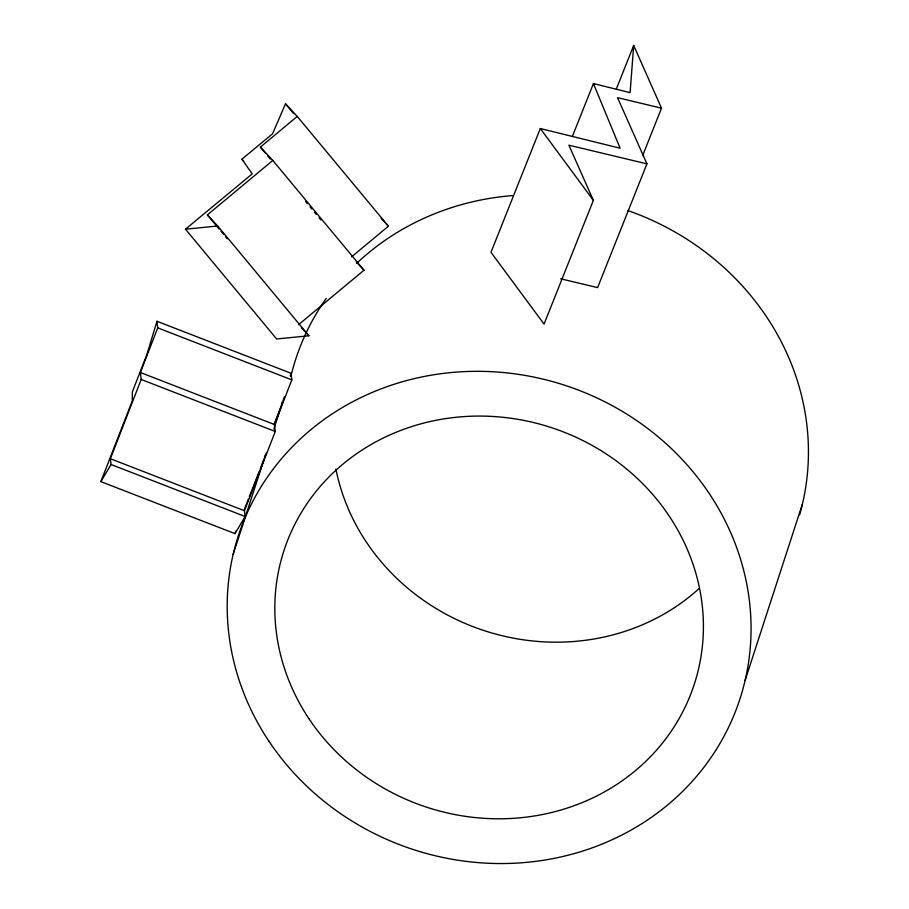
<?xml version="1.0" encoding="UTF-8"?>
<svg xmlns="http://www.w3.org/2000/svg" width="909" height="909" viewBox="0 0 909 909"><rect width="100%" height="100%" fill="white"/><g stroke="black" fill="none" stroke-linecap="round" stroke-linejoin="round"><path stroke-width="1.36" d="M642.629 155.575L661.525 108.171L633.687 45.45L630.107 92.638L593.429 83.583L572.431 136.248M156.973 321.275L146.803 354.771L132.362 391.847L132.282 400.949L100.865 481.622L234.954 533.628L245.123 516.517L244.453 510.722L275.279 431.48L274.461 424.526L291.834 379.871L291.062 373.281L156.973 321.275L157.746 327.865L140.384 372.508L141.19 379.473L110.364 458.715L111.046 464.51L100.865 481.622M281.29 405.448L282.517 401.426M290.244 375.962L291.062 373.281M233.147 554.41L265.564 454.636M273.882 429.025L284.403 396.665M745.085 680.466L802.477 503.836M273.916 424.685L280.881 406.789M234.954 533.628L235.976 530.981M244.226 509.824L248.339 499.246M249.373 496.598L259.156 471.476M260.19 468.828L263.792 459.579M264.826 456.932L266.371 452.966M593.429 83.583L620.131 148.224L540.321 128.533L490.985 252.293L544.048 324.115L593.372 200.355L568.898 145.19L646.935 163.859L597.599 287.619L560.637 278.779M616.37 88.9L633.687 45.45M351.578 256.861L388.438 226.193L297.243 116.432L285.494 103.785L272.575 133.759L241.885 159.189L252.236 173.869L185.459 229.204L276.643 338.966L308.912 335.785L217.728 226.011L207.388 214.888L272.802 160.45L363.986 270.212L298.572 324.661M265.814 153.621L260.394 147.099L297.243 116.432M185.459 229.204L217.728 226.011M661.525 108.171L617.552 97.661L646.935 163.859M157.746 327.865L291.834 379.871M140.384 372.508L274.461 424.526M141.19 379.473L275.279 431.48M110.364 458.715L244.453 510.722M111.046 464.51L245.123 516.517M381.201 218.41L388.438 226.193M260.394 147.099L272.802 160.45M356.351 261.997L363.986 270.212M301.39 327.694L308.912 335.785M285.494 103.785L293.618 113.557M267.61 155.791L270.325 159.052M305.538 201.434L307.344 203.616M310.049 206.877L311.855 209.047M314.559 212.308L316.366 214.479M319.07 217.74L320.877 219.91M241.885 159.189L243.692 161.359M207.388 214.888L219.126 229.023M220.932 231.193L223.637 234.454M225.443 236.624L227.25 238.806M540.321 128.533L593.372 200.355M290.857 376.417A263.735 244.18 18 0 1 326.274 298.345M356.623 263.383A263.735 244.18 18 0 1 512.631 195.571M627.664 210.502A263.735 244.18 18 0 1 799.636 514.778M699.112 588.543A215.785 199.787 18 0 1 483.952 630.551A215.785 199.787 18 0 1 335.898 469.044M268.848 741.096A263.735 244.18 18 0 0 721.996 739.892A263.735 244.18 18 0 0 476.521 371.315A263.735 244.18 18 0 0 268.848 741.096M308.89 718.61A215.785 199.787 18 0 0 679.648 717.621A215.785 199.787 18 0 0 478.816 416.072A215.785 199.787 18 0 0 308.89 718.61"/></g></svg>
